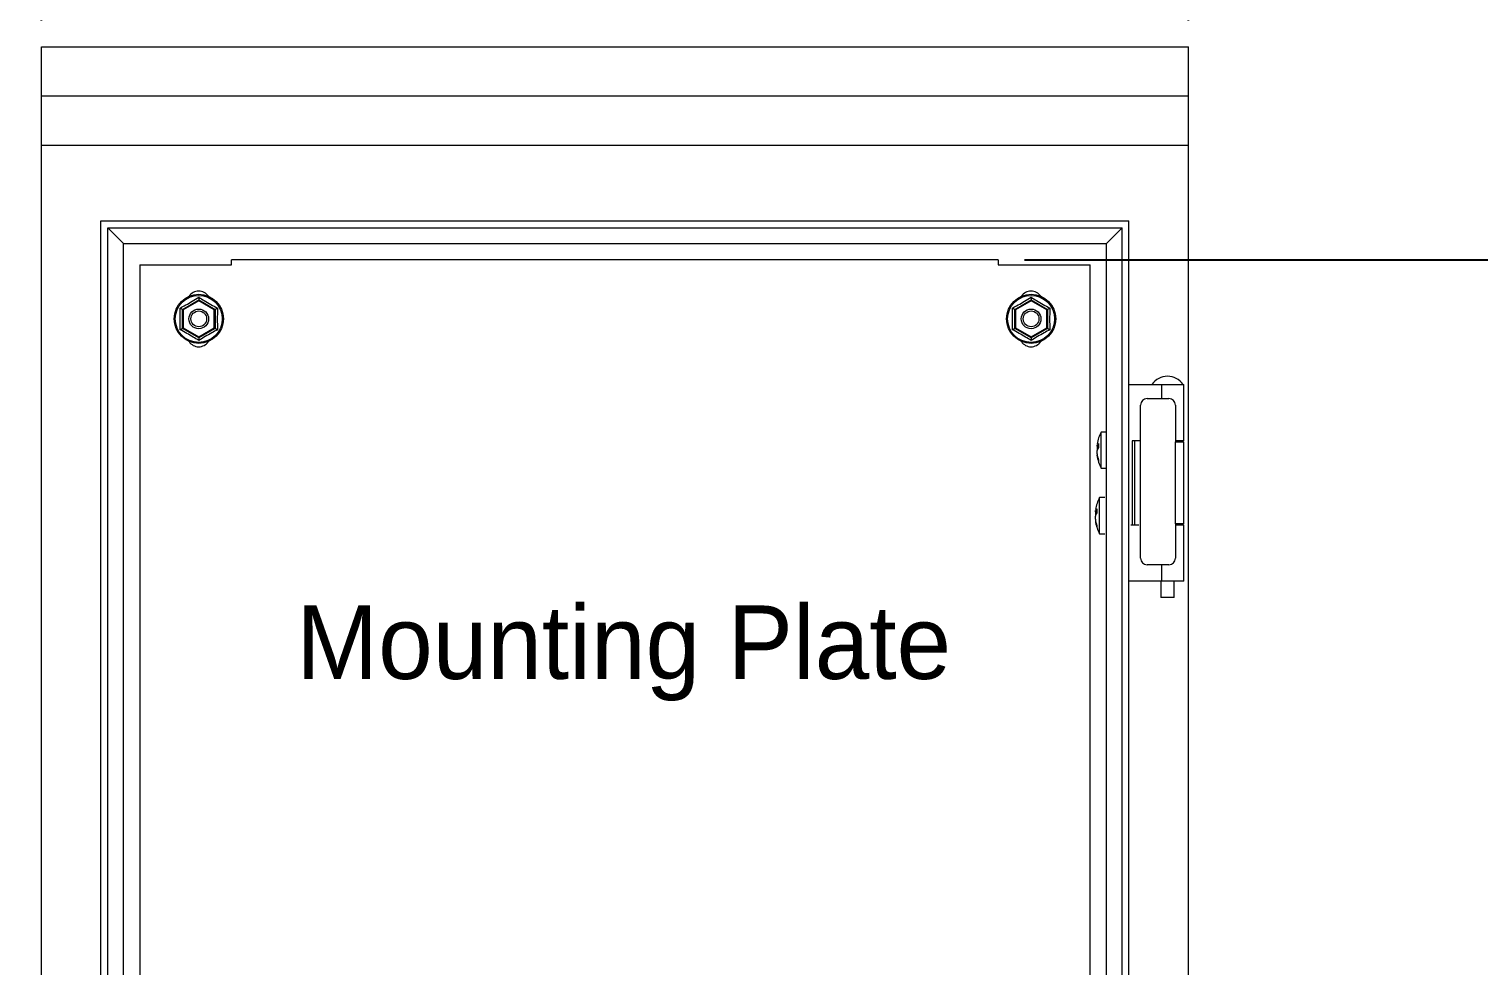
# Model space of a CAD drawing. Header units: millimetres. Extents: x 2073 to 4644, y 1336 to 3161.
# Drawn here: x 3345.3 to 3787.5, y 2545.8 to 2831.5 of the extents above; entities that cross this region are included whole.
import ezdxf

# ---------------------------------------------------------------- set-up
doc = ezdxf.new("R2010")
doc.units = ezdxf.units.MM
doc.layers.add('BUSBAR', color=3, linetype='Continuous')
doc.layers.add('GR1-1', color=3, linetype='Continuous')
doc.styles.add('ISOCP', font='angsau.ttf', dxfattribs={"height": 40})
doc.styles.add('TAMCO', font='cordia.shx', dxfattribs={"width": 0.8, "height": 25})
doc.dimstyles.new('TAMCO', dxfattribs={"dimtxt": 25, "dimasz": 12, "dimexe": 4, "dimexo": 8, "dimgap": 7, "dimtad": 2, "dimdec": 1, "dimdsep": 46, "dimtxsty": 'TAMCO', "dimblk": 'OPEN30', "dimcen": 2.5, "dimclrd": 4, "dimclre": 4, "dimclrt": 3, "dimadec": 0, "dimazin": 0, "dimtfac": 1, "dimtdec": 1, "dimtmove": 0, "dimatfit": 3, "dimldrblk": 'OPEN30', "dimfxl": 1, "dimarcsym": 0})

# ---------------------------------------------------------------- blocks, each defined once
blk = doc.blocks.new('_Open30')
at = {"color": 0, "linetype": 'ByBlock', "lineweight": -2}
for p, q in [((-1, 0.268), (0, 0)), ((0, 0), (-1, -0.268)), ((0, 0), (-1, 0))]:
    blk.add_line(p, q, dxfattribs=at)
blk = doc.blocks.new('*D43')
at = {"color": 4, "linetype": 'ByBlock', "lineweight": -2}
for p, q in [((3649.1, 2761.13), (3803.88, 2761.13)), ((3799.88, 2749.13), (3799.88, 2418.13)), ((3649.1, 2406.13), (3803.88, 2406.13))]:
    blk.add_line(p, q, dxfattribs=at)
at = {"layer": 'DEFPOINTS', "color": 0, "linetype": 'ByBlock'}
for p in [(3641.1, 2761.13), (3641.1, 2406.13), (3799.88, 2406.13)]:
    blk.add_point(p, dxfattribs=at)
at = {"color": 4, "linetype": 'ByBlock', "lineweight": -2, "xscale": 12, "yscale": 12, "zscale": 12}
for p, rotation in [((3799.88, 2761.13), 90), ((3799.88, 2406.13), 270)]:
    blk.add_blockref('_Open30', p, dxfattribs=dict(at, rotation=rotation))
at = {"color": 3, "linetype": 'ByBlock', "lineweight": 9, "insert": (3819.38, 2583.63), "char_height": 25, "attachment_point": 5, "rotation": 90, "style": 'TAMCO'}
blk.add_mtext('355', dxfattribs=at)
blk = doc.blocks.new('*D54')
at = {"layer": 'BUSBAR', "color": 4, "lineweight": -2}
for p, q in [((3341.1, 2826.13), (3240.06, 2826.13)), ((3244.06, 2388.13), (3244.06, 2814.13)), ((3341.1, 2376.13), (3240.06, 2376.13))]:
    blk.add_line(p, q, dxfattribs=at)
at = {"layer": 'DEFPOINTS', "color": 0}
for p in [(3244.06, 2826.13), (3349.1, 2826.13), (3349.1, 2376.13)]:
    blk.add_point(p, dxfattribs=at)
at = {"layer": 'BUSBAR', "color": 4, "lineweight": -2, "xscale": 12, "yscale": 12, "zscale": 12}
for p, rotation in [((3244.06, 2826.13), 90), ((3244.06, 2376.13), 270)]:
    blk.add_blockref('_Open30', p, dxfattribs=dict(at, rotation=rotation))
at = {"layer": 'BUSBAR', "color": 3, "lineweight": 9, "insert": (3224.56, 2601.13), "char_height": 25, "attachment_point": 5, "rotation": 90, "style": 'TAMCO'}
blk.add_mtext('450', dxfattribs=at)
blk = doc.blocks.new('*D56')
at = {"color": 4, "lineweight": -2}
for p, q in [((3349.1, 2834.13), (3349.1, 2885.95)), ((3699.1, 2834.13), (3699.1, 2885.95)), ((3361.1, 2881.95), (3687.1, 2881.95))]:
    blk.add_line(p, q, dxfattribs=at)
at = {"layer": 'DEFPOINTS', "color": 0}
for p in [(3699.1, 2881.95), (3349.1, 2826.13), (3699.1, 2826.13)]:
    blk.add_point(p, dxfattribs=at)
at = {"color": 4, "lineweight": -2, "xscale": 12, "yscale": 12, "zscale": 12, "rotation": 180}
blk.add_blockref('_Open30', (3349.1, 2881.95), dxfattribs=at)
at = {"color": 4, "lineweight": -2, "xscale": 12, "yscale": 12, "zscale": 12}
blk.add_blockref('_Open30', (3699.1, 2881.95), dxfattribs=at)
at = {"color": 3, "insert": (3524.1, 2901.45), "char_height": 25, "attachment_point": 5, "style": 'TAMCO'}
blk.add_mtext('350', dxfattribs=at)

msp = doc.modelspace()

# ---------------------------------------------------------------- linework, layer by layer
at = {"color": 7, "linetype": 'Continuous', "lineweight": 9}
for p, q in [((3349.1, 2826.13), (3699.1, 2826.13)), ((3349.1, 2376.13), (3349.1, 2826.13)), ((3699.1, 2376.13), (3699.1, 2826.13)), ((3349.1, 2811.11), (3699.1, 2811.11)), ((3349.1, 2796.11), (3699.1, 2796.11)), ((3367.23, 2773.01), (3680.97, 2773.01)), ((3367.23, 2394.26), (3367.23, 2773.01)), ((3680.97, 2394.26), (3680.97, 2773.01)), ((3369.35, 2396.38), (3369.35, 2770.88)), ((3374.1, 2766.13), (3369.35, 2770.88)), ((3369.35, 2770.88), (3678.85, 2770.88)), ((3678.85, 2770.88), (3674.1, 2766.13)), ((3678.85, 2396.38), (3678.85, 2770.88)), ((3374.1, 2401.13), (3374.1, 2766.13)), ((3374.1, 2766.13), (3674.1, 2766.13)), ((3674.1, 2401.13), (3674.1, 2766.13)), ((3379.1, 2759.63), (3379.1, 2407.63)), ((3379.1, 2759.63), (3407.1, 2759.63)), ((3407.1, 2759.63), (3407.1, 2761.13)), ((3641.1, 2761.13), (3407.1, 2761.13)), ((3641.1, 2761.13), (3641.1, 2759.63)), ((3641.1, 2759.63), (3669.1, 2759.63)), ((3669.1, 2407.63), (3669.1, 2759.63)), ((3392.1, 2746.02), (3397.1, 2748.9)), ((3397.1, 2748.62), (3392.35, 2745.87)), ((3397.1, 2748.62), (3397.1, 2748.9)), ((3397.1, 2748.9), (3402.1, 2746.02)), ((3401.85, 2745.87), (3397.1, 2748.62)), ((3646.1, 2746.02), (3651.1, 2748.9)), ((3651.1, 2748.62), (3646.35, 2745.87)), ((3651.1, 2748.62), (3651.1, 2748.9)), ((3651.1, 2748.9), (3656.1, 2746.02)), ((3655.85, 2745.87), (3651.1, 2748.62)), ((3392.35, 2745.87), (3392.1, 2746.02)), ((3392.1, 2740.24), (3392.1, 2746.02)), ((3392.35, 2745.87), (3392.35, 2740.39)), ((3402.1, 2746.02), (3401.85, 2745.87)), ((3401.85, 2740.39), (3401.85, 2745.87)), ((3402.1, 2746.02), (3402.1, 2740.24)), ((3646.35, 2745.87), (3646.1, 2746.02)), ((3646.1, 2740.24), (3646.1, 2746.02)), ((3646.35, 2745.87), (3646.35, 2740.39)), ((3656.1, 2746.02), (3655.85, 2745.87)), ((3655.85, 2740.39), (3655.85, 2745.87)), ((3656.1, 2746.02), (3656.1, 2740.24)), ((3392.35, 2740.39), (3392.1, 2740.24)), ((3397.1, 2737.36), (3392.1, 2740.24)), ((3392.35, 2740.39), (3397.1, 2737.65)), ((3397.1, 2737.65), (3401.85, 2740.39)), ((3402.1, 2740.24), (3397.1, 2737.36)), ((3397.1, 2737.36), (3397.1, 2737.65)), ((3402.1, 2740.24), (3401.85, 2740.39)), ((3646.35, 2740.39), (3646.1, 2740.24)), ((3651.1, 2737.36), (3646.1, 2740.24)), ((3646.35, 2740.39), (3651.1, 2737.65)), ((3651.1, 2737.65), (3655.85, 2740.39)), ((3656.1, 2740.24), (3651.1, 2737.36)), ((3651.1, 2737.36), (3651.1, 2737.65)), ((3656.1, 2740.24), (3655.85, 2740.39)), ((3680.97, 2723.13), (3691.01, 2723.13)), ((3691.01, 2723.13), (3697.72, 2723.13)), ((3691.01, 2718.83), (3691.01, 2723.13)), ((3684.52, 2670.13), (3684.52, 2716.83)), ((3686.52, 2718.83), (3693.12, 2718.83)), ((3695.12, 2716.83), (3695.12, 2705.63)), ((3672.47, 2697.63), (3672.47, 2708.63)), ((3671.21, 2704.33), (3671.21, 2704.7)), ((3671.23, 2704.33), (3671.21, 2704.16)), ((3671.21, 2704.16), (3671.21, 2703.25)), ((3671.21, 2702.1), (3671.21, 2703.01)), ((3671.21, 2701.94), (3671.21, 2701.56)), ((3684.52, 2705.93), (3681.99, 2705.93)), ((3681.99, 2705.93), (3681.99, 2680.33)), ((3682.68, 2705.93), (3682.68, 2680.33)), ((3697.72, 2705.93), (3695.12, 2705.93)), ((3695.12, 2705.63), (3697.62, 2705.63)), ((3695.12, 2680.63), (3695.12, 2705.63)), ((3697.62, 2705.63), (3697.62, 2680.63)), ((3671.97, 2677.63), (3671.97, 2688.63)), ((3670.71, 2684.33), (3670.71, 2684.7)), ((3670.73, 2684.33), (3670.71, 2684.16)), ((3670.71, 2684.16), (3670.71, 2683.25)), ((3670.71, 2682.1), (3670.71, 2683.01)), ((3670.71, 2681.94), (3670.71, 2681.56)), ((3681.49, 2680.33), (3684.02, 2680.33)), ((3697.62, 2680.63), (3695.12, 2680.63)), ((3695.12, 2680.63), (3695.12, 2670.13)), ((3695.12, 2680.33), (3697.72, 2680.33)), ((3693.12, 2668.13), (3686.52, 2668.13)), ((3691.01, 2663.13), (3691.01, 2668.13)), ((3691.01, 2663.13), (3680.97, 2663.13)), ((3697.72, 2663.13), (3691.01, 2663.13)), ((3692.72, 2658.13), (3690.72, 2658.13)), ((3694.72, 2658.13), (3692.72, 2658.13))]:
    msp.add_line(p, q, dxfattribs=at)
at = {"color": 7, "linetype": 'Continuous', "lineweight": 9, "flags": 128}
for points in [[(3671.21, 2703.25), (3671.25, 2703.14), (3671.25, 2703.13)], [(3670.71, 2683.25), (3670.75, 2683.14), (3670.75, 2683.13)]]:
    msp.add_lwpolyline(points, dxfattribs=at)
at = {"color": 7, "linetype": 'Continuous', "lineweight": 9}
for centre, radius in [((3397.1, 2743.13), 7.5), ((3651.1, 2743.13), 7.5), ((3397.1, 2743.13), 7.16), ((3397.1, 2743.13), 3), ((3651.1, 2743.13), 7.16), ((3651.1, 2743.13), 3), ((3397.1, 2743.13), 2.41), ((3651.1, 2743.13), 2.41)]:
    msp.add_circle(centre, radius, dxfattribs=at)
for centre, radius, start, end in [((3397.1, 2748.13), 3.5, 32.8783, 147.1217), ((3651.1, 2748.13), 3.5, 32.8783, 147.1217), ((3397.1, 2738.13), 3.5, 212.8783, 327.1217), ((3651.1, 2738.13), 3.5, 212.8783, 327.1217), ((3692.72, 2719.87), 5.76, 34.4829, 145.5171), ((3686.52, 2716.83), 2, 90, 180), ((3693.12, 2716.83), 2, 0, 90), ((3682.8, 2703.13), 11.7, 151.9602, 170.8557), ((3673.54, 2703.54), 2.46, 138.6061, 161.3017), ((3673.54, 2702.22), 2.46, 138.6064, 161.3014), ((3681.22, 2703.42), 10.1, 187.5108, 199.3701), ((3682.72, 2704.51), 11.04, 176.5934, 183.4066), ((3681.22, 2702.88), 10.1, 187.5108, 199.37), ((3682.8, 2703.13), 11.7, 189.1443, 208.0398), ((3673.57, 2699.8), 1.89, 171.7653, 188.2347), ((3682.3, 2683.13), 11.7, 151.9602, 170.8557), ((3673.04, 2683.54), 2.46, 138.6056, 161.3021), ((3682.22, 2684.51), 11.04, 176.5934, 183.4066), ((3673.04, 2682.22), 2.46, 138.6056, 161.3021), ((3680.72, 2683.42), 10.1, 187.511, 199.37), ((3680.72, 2682.88), 10.1, 187.5109, 199.3701), ((3682.3, 2683.13), 11.7, 189.1443, 208.0398), ((3673.07, 2679.8), 1.89, 171.765, 188.235), ((3686.52, 2670.13), 2, 180, 270), ((3693.12, 2670.13), 2, 270, 0)]:
    msp.add_arc(centre, radius, start, end, dxfattribs=at)
for points, knots in [([(3391.4, 2746.42), (3391.97, 2746.74), (3393.21, 2747.42), (3395.14, 2748.53), (3396.44, 2749.32), (3397.1, 2749.72)], [0, 0, 0, 0, 0.302131, 0.647328, 1, 1, 1, 1]), ([(3391.4, 2746.42), (3391.4, 2746.42), (3391.5, 2746.36), (3391.69, 2746.25), (3391.92, 2746.12), (3392.07, 2746.04), (3392.09, 2746.02), (3392.1, 2746.02)], [0, 0, 0, 0, 0.004709, 0.27115, 0.530773, 0.764909, 1, 1, 1, 1]), ([(3391.4, 2739.84), (3391.41, 2740.5), (3391.44, 2741.91), (3391.45, 2744.13), (3391.41, 2745.65), (3391.4, 2746.42)], [0, 0, 0, 0, 0.302131, 0.647329, 1, 1, 1, 1]), ([(3397.1, 2749.72), (3397.1, 2749.72), (3397.1, 2749.6), (3397.1, 2749.37), (3397.1, 2749.12), (3397.1, 2748.94), (3397.1, 2748.92), (3397.1, 2748.9)], [0, 0, 0, 0, 0.004705, 0.271149, 0.530769, 0.764908, 1, 1, 1, 1]), ([(3397.1, 2749.72), (3397.66, 2749.38), (3398.87, 2748.64), (3400.79, 2747.53), (3402.13, 2746.79), (3402.8, 2746.42)], [0, 0, 0, 0, 0.302131, 0.647328, 1, 1, 1, 1]), ([(3402.1, 2746.02), (3402.11, 2746.02), (3402.13, 2746.04), (3402.29, 2746.12), (3402.51, 2746.25), (3402.7, 2746.36), (3402.8, 2746.42), (3402.8, 2746.42)], [0, 0, 0, 0, 0.235091, 0.469227, 0.72885, 0.995291, 1, 1, 1, 1]), ([(3402.8, 2746.42), (3402.79, 2745.77), (3402.76, 2744.35), (3402.75, 2742.13), (3402.79, 2740.61), (3402.8, 2739.84)], [0, 0, 0, 0, 0.302131, 0.647327, 1, 1, 1, 1]), ([(3645.4, 2746.42), (3645.97, 2746.74), (3647.21, 2747.42), (3649.14, 2748.53), (3650.44, 2749.32), (3651.1, 2749.72)], [0, 0, 0, 0, 0.302131, 0.647329, 1, 1, 1, 1]), ([(3645.4, 2746.42), (3645.4, 2746.42), (3645.5, 2746.36), (3645.69, 2746.25), (3645.92, 2746.12), (3646.07, 2746.04), (3646.09, 2746.02), (3646.1, 2746.02)], [0, 0, 0, 0, 0.004705, 0.27115, 0.530774, 0.764909, 1, 1, 1, 1]), ([(3645.4, 2739.84), (3645.41, 2740.5), (3645.44, 2741.91), (3645.45, 2744.13), (3645.41, 2745.65), (3645.4, 2746.42)], [0, 0, 0, 0, 0.302131, 0.647329, 1, 1, 1, 1]), ([(3651.1, 2749.72), (3651.1, 2749.72), (3651.1, 2749.6), (3651.1, 2749.37), (3651.1, 2749.12), (3651.1, 2748.94), (3651.1, 2748.92), (3651.1, 2748.9)], [0, 0, 0, 0, 0.004705, 0.271149, 0.530769, 0.764908, 1, 1, 1, 1]), ([(3651.1, 2749.72), (3651.66, 2749.38), (3652.87, 2748.64), (3654.79, 2747.53), (3656.13, 2746.79), (3656.8, 2746.42)], [0, 0, 0, 0, 0.302131, 0.647328, 1, 1, 1, 1]), ([(3656.1, 2746.02), (3656.11, 2746.02), (3656.13, 2746.04), (3656.29, 2746.12), (3656.51, 2746.25), (3656.7, 2746.36), (3656.8, 2746.42), (3656.8, 2746.42)], [0, 0, 0, 0, 0.235091, 0.469226, 0.72885, 0.995295, 1, 1, 1, 1]), ([(3656.8, 2746.42), (3656.79, 2745.77), (3656.76, 2744.35), (3656.75, 2742.13), (3656.79, 2740.61), (3656.8, 2739.84)], [0, 0, 0, 0, 0.302131, 0.647327, 1, 1, 1, 1]), ([(3391.4, 2739.84), (3391.4, 2739.84), (3391.5, 2739.9), (3391.69, 2740.01), (3391.92, 2740.14), (3392.07, 2740.23), (3392.09, 2740.24), (3392.1, 2740.24)], [0, 0, 0, 0, 0.004714, 0.271154, 0.530773, 0.764909, 1, 1, 1, 1]), ([(3397.1, 2736.55), (3396.54, 2736.89), (3395.33, 2737.62), (3393.41, 2738.73), (3392.07, 2739.47), (3391.4, 2739.84)], [0, 0, 0, 0, 0.302131, 0.647328, 1, 1, 1, 1]), ([(3402.8, 2739.84), (3402.23, 2739.52), (3400.99, 2738.84), (3399.06, 2737.73), (3397.76, 2736.94), (3397.1, 2736.55)], [0, 0, 0, 0, 0.302131, 0.647329, 1, 1, 1, 1]), ([(3397.1, 2737.36), (3397.1, 2737.35), (3397.1, 2737.32), (3397.1, 2737.15), (3397.1, 2736.89), (3397.1, 2736.67), (3397.1, 2736.55), (3397.1, 2736.55)], [0, 0, 0, 0, 0.235092, 0.469231, 0.728851, 0.995295, 1, 1, 1, 1]), ([(3402.1, 2740.24), (3402.11, 2740.24), (3402.13, 2740.23), (3402.29, 2740.14), (3402.51, 2740.01), (3402.7, 2739.9), (3402.8, 2739.84), (3402.8, 2739.84)], [0, 0, 0, 0, 0.235091, 0.469227, 0.728846, 0.995286, 1, 1, 1, 1]), ([(3645.4, 2739.84), (3645.4, 2739.84), (3645.5, 2739.9), (3645.69, 2740.01), (3645.92, 2740.14), (3646.07, 2740.23), (3646.09, 2740.24), (3646.1, 2740.24)], [0, 0, 0, 0, 0.00471, 0.271155, 0.530774, 0.764909, 1, 1, 1, 1]), ([(3651.1, 2736.55), (3650.54, 2736.89), (3649.33, 2737.62), (3647.41, 2738.73), (3646.07, 2739.47), (3645.4, 2739.84)], [0, 0, 0, 0, 0.302131, 0.647328, 1, 1, 1, 1]), ([(3656.8, 2739.84), (3656.23, 2739.52), (3654.99, 2738.84), (3653.06, 2737.73), (3651.76, 2736.94), (3651.1, 2736.55)], [0, 0, 0, 0, 0.30213, 0.647329, 1, 1, 1, 1]), ([(3651.1, 2737.36), (3651.1, 2737.35), (3651.1, 2737.32), (3651.1, 2737.15), (3651.1, 2736.89), (3651.1, 2736.67), (3651.1, 2736.55), (3651.1, 2736.55)], [0, 0, 0, 0, 0.235092, 0.469231, 0.728851, 0.995295, 1, 1, 1, 1]), ([(3656.1, 2740.24), (3656.11, 2740.24), (3656.13, 2740.23), (3656.29, 2740.14), (3656.51, 2740.01), (3656.7, 2739.9), (3656.8, 2739.84), (3656.8, 2739.84)], [0, 0, 0, 0, 0.235091, 0.469226, 0.728845, 0.99529, 1, 1, 1, 1]), ([(3671.21, 2704.16), (3671.37, 2704.15), (3671.57, 2704.14), (3671.76, 2704.12), (3671.8, 2704.12)], [0, 0, 0, 0, 0.840043, 1, 1, 1, 1]), ([(3670.71, 2684.16), (3670.87, 2684.15), (3671.07, 2684.14), (3671.26, 2684.12), (3671.3, 2684.12)], [0, 0, 0, 0, 0.840042, 1, 1, 1, 1])]:
    msp.add_open_spline(points, degree=3, knots=knots, dxfattribs=at)
for points in [[(3697.72, 2705.93), (3697.72, 2723.13)], [(3674.1, 2708.63), (3672.47, 2708.63)], [(3671.21, 2704.33), (3671.69, 2704.31)], [(3672.47, 2697.63), (3674.1, 2697.63)], [(3673.6, 2688.63), (3671.97, 2688.63)], [(3670.71, 2684.33), (3671.19, 2684.31)], [(3697.72, 2663.13), (3697.72, 2680.33)], [(3671.97, 2677.63), (3673.6, 2677.63)], [(3690.72, 2663.13), (3690.72, 2658.13)], [(3694.72, 2658.13), (3694.72, 2663.13)]]:
    msp.add_open_spline(points, degree=1, dxfattribs=at)

# ---------------------------------------------------------------- texts
at = {"layer": 'GR1-1', "color": 3, "lineweight": 9, "insert": (3426.89, 2655.73), "char_height": 22.4, "attachment_point": 1, "style": 'ISOCP'}
msp.add_mtext('Mounting Plate', dxfattribs=at)

# ---------------------------------------------------------------- dimensions: what is measured, and where the dimension line sits
at = {"color": 3}
dim = msp.add_linear_dim(base=(3699.1, 2881.95), p1=(3349.1, 2826.13), p2=(3699.1, 2826.13), dimstyle='TAMCO', override={"dimfxl": 0.3, "dimarcsym": 1}, dxfattribs=at)
dim.commit()
dim.dimension.update_dxf_attribs({"geometry": '*D56', "text_midpoint": (3524.1, 2901.45)})
at = {"color": 0, "linetype": 'ByBlock', "lineweight": 9}
dim = msp.add_linear_dim(base=(3799.88, 2406.13), p1=(3641.1, 2761.13), p2=(3641.1, 2406.13), angle=90, dimstyle='TAMCO', dxfattribs=at)
dim.commit()
dim.dimension.update_dxf_attribs({"geometry": '*D43', "text_midpoint": (3819.38, 2583.63)})
at = {"layer": 'BUSBAR', "color": 2, "lineweight": 9}
dim = msp.add_linear_dim(base=(3244.06, 2826.13), p1=(3349.1, 2376.13), p2=(3349.1, 2826.13), angle=90, dimstyle='TAMCO', override={"dimarcsym": 1}, dxfattribs=at)
dim.commit()
dim.dimension.update_dxf_attribs({"geometry": '*D54', "text_midpoint": (3224.56, 2601.13)})

doc.saveas('drawing.dxf')
